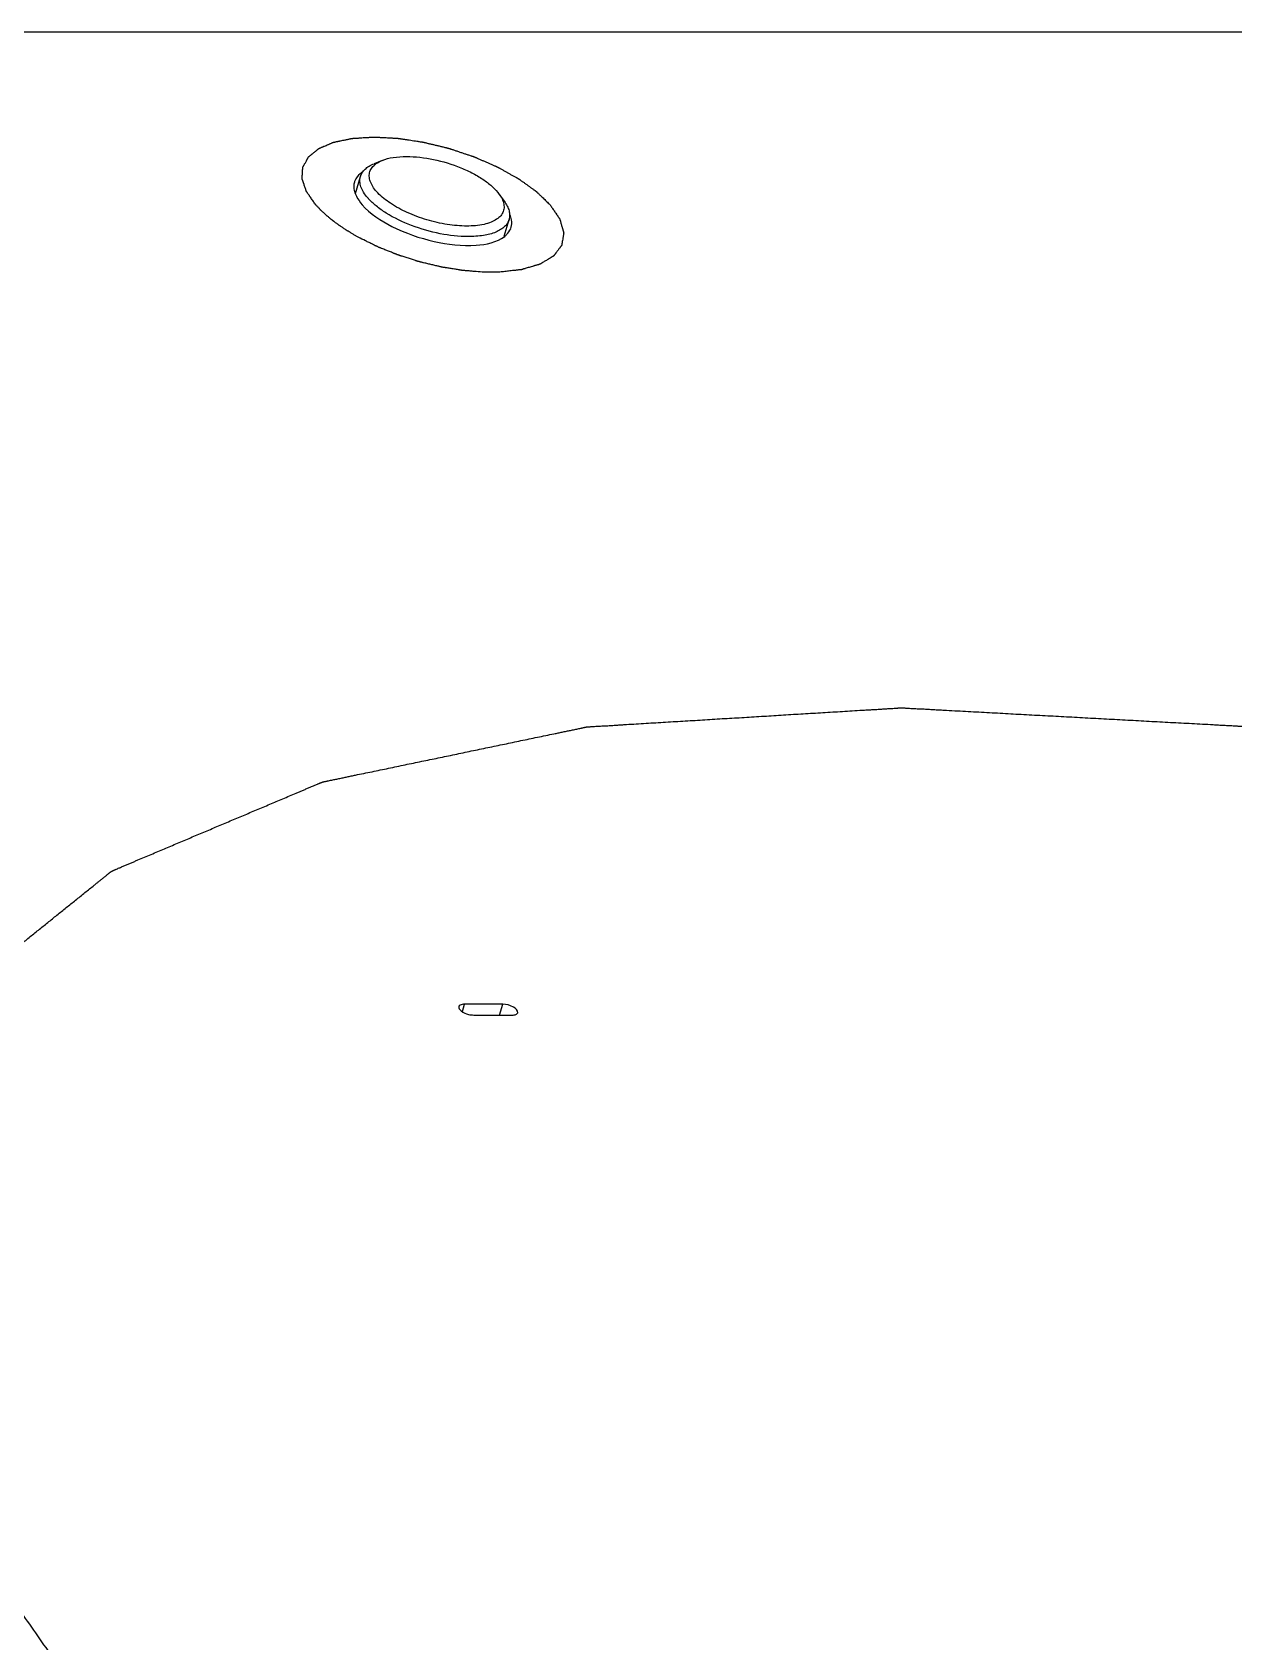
# Model space of a CAD drawing. Header units: millimetres. Extents: x -1 to 407, y -1 to 283.
# Drawn here: x 191.29 to 199.06, y 188.71 to 199.12 of the extents above; entities that cross this region are included whole.
import ezdxf

# ---------------------------------------------------------------- set-up
doc = ezdxf.new("R2010")
doc.units = ezdxf.units.MM
doc.header["$LTSCALE"] = 23.1
doc.layers.add('001-PCB', color=7, linetype='CONTINUOUS')

msp = doc.modelspace()

# ---------------------------------------------------------------- linework, layer by layer
at = {"layer": '001-PCB', "color": 7, "linetype": 'Continuous'}
for p, q in [((211.529, 199.121), (174.723, 199.121)), ((193.552, 198.291), (193.5, 198.27)), ((193.38, 198.078), (193.412, 198.187)), ((194.31, 198.072), (194.343, 198.027)), ((194.342, 197.802), (194.373, 197.91)), ((194.071, 192.786), (194.085, 192.834)), ((194.332, 192.834), (194.085, 192.834)), ((194.311, 192.764), (194.332, 192.834)), ((194.145, 192.764), (194.392, 192.764))]:
    msp.add_line(p, q, dxfattribs=at)
at = {"layer": '001-PCB', "color": 4, "linetype": 'Continuous'}
msp.add_line((193.398, 197.795), (193.37, 197.811), dxfattribs=at)
at = {"layer": '001-PCB', "color": 7, "linetype": 'Continuous'}
for centre, radius, start, end in [((193.468, 198.124), 0.0988, 158.5494, 163.8416), ((193.53, 198.062), 0.188, 122.0675, 123.377), ((193.716, 198.271), 0.339, 220.8953, 221.5974), ((194.292, 197.887), 0.0988, 338.5494, 343.8416)]:
    msp.add_arc(centre, radius, start, end, dxfattribs=at)
at = {"layer": '001-PCB', "color": 4, "linetype": 'Continuous'}
for points, knots in [([(193.122, 198.005), (193.117, 198.013), (193.11, 198.023), (193.1, 198.037), (193.093, 198.048), (193.086, 198.057), (193.082, 198.064), (193.078, 198.069), (193.074, 198.074), (193.071, 198.079), (193.069, 198.082), (193.067, 198.085), (193.066, 198.086), (193.065, 198.088), (193.064, 198.089), (193.064, 198.09), (193.063, 198.09), (193.063, 198.09), (193.063, 198.091), (193.063, 198.091), (193.063, 198.092), (193.062, 198.093), (193.062, 198.094), (193.061, 198.096), (193.06, 198.098), (193.059, 198.101), (193.058, 198.106), (193.056, 198.111), (193.054, 198.116), (193.052, 198.123), (193.049, 198.131), (193.046, 198.14), (193.044, 198.147), (193.042, 198.152), (193.04, 198.157), (193.039, 198.161), (193.038, 198.164), (193.037, 198.167), (193.036, 198.168), (193.036, 198.17), (193.035, 198.171), (193.035, 198.171), (193.035, 198.172), (193.035, 198.172), (193.035, 198.172), (193.035, 198.173), (193.035, 198.174), (193.035, 198.174), (193.035, 198.176), (193.035, 198.177), (193.035, 198.179), (193.036, 198.182), (193.036, 198.186), (193.036, 198.191), (193.036, 198.196), (193.037, 198.202), (193.037, 198.21), (193.037, 198.218), (193.038, 198.224), (193.038, 198.229), (193.038, 198.233), (193.039, 198.237), (193.039, 198.24), (193.039, 198.242), (193.039, 198.244), (193.039, 198.245), (193.039, 198.246), (193.039, 198.247), (193.039, 198.247), (193.039, 198.248), (193.039, 198.248), (193.039, 198.248), (193.04, 198.249), (193.04, 198.25), (193.041, 198.251), (193.042, 198.252), (193.043, 198.254), (193.044, 198.257), (193.046, 198.26), (193.048, 198.264), (193.051, 198.269), (193.054, 198.274), (193.058, 198.281), (193.062, 198.288), (193.065, 198.294), (193.067, 198.298), (193.069, 198.302), (193.071, 198.306), (193.073, 198.308), (193.074, 198.31), (193.074, 198.312), (193.075, 198.313), (193.076, 198.314), (193.076, 198.314), (193.076, 198.315), (193.076, 198.315), (193.076, 198.315), (193.077, 198.315), (193.077, 198.316), (193.078, 198.316), (193.079, 198.317), (193.081, 198.318), (193.083, 198.32), (193.085, 198.322), (193.089, 198.325), (193.093, 198.328), (193.097, 198.332), (193.103, 198.336), (193.11, 198.342), (193.117, 198.348), (193.123, 198.352), (193.127, 198.355), (193.131, 198.359), (193.134, 198.362), (193.137, 198.364), (193.139, 198.365), (193.14, 198.366), (193.141, 198.367), (193.142, 198.368), (193.143, 198.368), (193.143, 198.369), (193.144, 198.369), (193.144, 198.369), (193.144, 198.369), (193.145, 198.37), (193.147, 198.37), (193.148, 198.371), (193.15, 198.372), (193.153, 198.373), (193.156, 198.374), (193.161, 198.377), (193.167, 198.379), (193.173, 198.382), (193.181, 198.385), (193.191, 198.389), (193.201, 198.393), (193.209, 198.397), (193.215, 198.399), (193.221, 198.402), (193.226, 198.404), (193.23, 198.406), (193.232, 198.407), (193.234, 198.407), (193.236, 198.408), (193.237, 198.409), (193.238, 198.409), (193.239, 198.409), (193.239, 198.409), (193.239, 198.409), (193.24, 198.41), (193.241, 198.41), (193.243, 198.41), (193.245, 198.41), (193.247, 198.411), (193.25, 198.412), (193.255, 198.413), (193.261, 198.414), (193.269, 198.416), (193.276, 198.417), (193.286, 198.419), (193.299, 198.422), (193.311, 198.424), (193.321, 198.426), (193.329, 198.428), (193.336, 198.43), (193.343, 198.431), (193.348, 198.432), (193.351, 198.433), (193.353, 198.433), (193.355, 198.434), (193.357, 198.434), (193.358, 198.434), (193.358, 198.434), (193.359, 198.434), (193.359, 198.434), (193.36, 198.434), (193.361, 198.434), (193.363, 198.435), (193.365, 198.435), (193.368, 198.435), (193.372, 198.435), (193.378, 198.435), (193.385, 198.436), (193.394, 198.436), (193.403, 198.437), (193.415, 198.438), (193.43, 198.439), (193.445, 198.44), (193.457, 198.44), (193.465, 198.441), (193.474, 198.441), (193.482, 198.442), (193.488, 198.442), (193.491, 198.442), (193.494, 198.443), (193.497, 198.443), (193.498, 198.443), (193.5, 198.443), (193.501, 198.443), (193.501, 198.443), (193.502, 198.443), (193.502, 198.443), (193.504, 198.443), (193.506, 198.443), (193.508, 198.443), (193.512, 198.442), (193.516, 198.442), (193.522, 198.442), (193.53, 198.441), (193.54, 198.441), (193.549, 198.44), (193.562, 198.44), (193.578, 198.439), (193.594, 198.438), (193.607, 198.437), (193.617, 198.437), (193.627, 198.436), (193.635, 198.436), (193.641, 198.435), (193.646, 198.435), (193.65, 198.435), (193.653, 198.435), (193.654, 198.435), (193.655, 198.435), (193.657, 198.434), (193.658, 198.434), (193.661, 198.434), (193.666, 198.433), (193.671, 198.432), (193.678, 198.431), (193.686, 198.43), (193.696, 198.428), (193.706, 198.427), (193.72, 198.425), (193.737, 198.422), (193.757, 198.419), (193.774, 198.417), (193.788, 198.415), (193.796, 198.413), (193.803, 198.412), (193.808, 198.411), (193.812, 198.411), (193.815, 198.41), (193.817, 198.41), (193.818, 198.41), (193.82, 198.41), (193.821, 198.409), (193.824, 198.408), (193.829, 198.407), (193.834, 198.406), (193.841, 198.404), (193.849, 198.402), (193.863, 198.399), (193.88, 198.395), (193.901, 198.39), (193.922, 198.385), (193.939, 198.381), (193.953, 198.377), (193.961, 198.375), (193.968, 198.374), (193.973, 198.372), (193.978, 198.371), (193.981, 198.371), (193.982, 198.37), (193.984, 198.37), (193.985, 198.369), (193.987, 198.369), (193.99, 198.368), (193.994, 198.366), (193.999, 198.365), (194.006, 198.362), (194.014, 198.36), (194.028, 198.355), (194.045, 198.349), (194.066, 198.342), (194.086, 198.335), (194.103, 198.33), (194.117, 198.325), (194.126, 198.322), (194.132, 198.32), (194.138, 198.318), (194.142, 198.317), (194.145, 198.316), (194.147, 198.315), (194.148, 198.315), (194.149, 198.314), (194.151, 198.314), (194.153, 198.312), (194.157, 198.311), (194.162, 198.309), (194.168, 198.306), (194.176, 198.302), (194.189, 198.297), (194.204, 198.29), (194.223, 198.282), (194.239, 198.275), (194.252, 198.269), (194.261, 198.265), (194.271, 198.261), (194.278, 198.258), (194.285, 198.255), (194.289, 198.253), (194.293, 198.251), (194.296, 198.25), (194.298, 198.249), (194.299, 198.249), (194.3, 198.248), (194.301, 198.247), (194.304, 198.246), (194.307, 198.244), (194.312, 198.242), (194.317, 198.239), (194.324, 198.235), (194.333, 198.23), (194.341, 198.225), (194.352, 198.219), (194.366, 198.211), (194.38, 198.203), (194.392, 198.197), (194.4, 198.192), (194.409, 198.188), (194.416, 198.184), (194.421, 198.181), (194.425, 198.179), (194.428, 198.177), (194.43, 198.176), (194.431, 198.175), (194.433, 198.174), (194.433, 198.174), (194.434, 198.174), (194.434, 198.173), (194.435, 198.173), (194.436, 198.172), (194.437, 198.171), (194.439, 198.17), (194.442, 198.168), (194.445, 198.166), (194.449, 198.162), (194.455, 198.158), (194.462, 198.153), (194.47, 198.148), (194.479, 198.141), (194.491, 198.133), (194.503, 198.124), (194.512, 198.117), (194.519, 198.112), (194.527, 198.107), (194.532, 198.103), (194.537, 198.1), (194.54, 198.097), (194.543, 198.096), (194.544, 198.094), (194.546, 198.093), (194.547, 198.093), (194.547, 198.092), (194.548, 198.092), (194.548, 198.092), (194.549, 198.091), (194.55, 198.09), (194.551, 198.089), (194.552, 198.088), (194.554, 198.086), (194.556, 198.084), (194.56, 198.08), (194.565, 198.076), (194.57, 198.07), (194.576, 198.065), (194.583, 198.058), (194.593, 198.049), (194.604, 198.038), (194.619, 198.023), (194.63, 198.013), (194.638, 198.005)], [0, 0, 0, 0, 0.015625, 0.023438, 0.03125, 0.039062, 0.042969, 0.046875, 0.050781, 0.054688, 0.056641, 0.058594, 0.05957, 0.060547, 0.061523, 0.062012, 0.062256, 0.0625, 0.062744, 0.062988, 0.063477, 0.064453, 0.06543, 0.066406, 0.068359, 0.070312, 0.074219, 0.078125, 0.082031, 0.085938, 0.09375, 0.101562, 0.105469, 0.109375, 0.113281, 0.117188, 0.119141, 0.121094, 0.12207, 0.123047, 0.124023, 0.124512, 0.124756, 0.125, 0.125244, 0.125488, 0.125977, 0.126953, 0.12793, 0.128906, 0.130859, 0.132812, 0.136719, 0.140625, 0.144531, 0.148438, 0.15625, 0.164062, 0.167969, 0.171875, 0.175781, 0.179688, 0.181641, 0.183594, 0.18457, 0.185547, 0.186523, 0.187012, 0.187256, 0.1875, 0.187744, 0.187988, 0.188477, 0.189453, 0.19043, 0.191406, 0.193359, 0.195312, 0.199219, 0.203125, 0.207031, 0.210938, 0.21875, 0.226562, 0.230469, 0.234375, 0.238281, 0.242188, 0.244141, 0.246094, 0.24707, 0.248047, 0.249023, 0.249512, 0.249756, 0.25, 0.250244, 0.250488, 0.250977, 0.251953, 0.25293, 0.253906, 0.255859, 0.257812, 0.261719, 0.265625, 0.269531, 0.273438, 0.28125, 0.289062, 0.292969, 0.296875, 0.300781, 0.304688, 0.306641, 0.308594, 0.30957, 0.310547, 0.311523, 0.312012, 0.312256, 0.3125, 0.312744, 0.312988, 0.313477, 0.314453, 0.31543, 0.316406, 0.318359, 0.320312, 0.324219, 0.328125, 0.332031, 0.335938, 0.34375, 0.351562, 0.355469, 0.359375, 0.363281, 0.367188, 0.369141, 0.371094, 0.37207, 0.373047, 0.374023, 0.374512, 0.374756, 0.375, 0.375244, 0.375488, 0.375977, 0.376953, 0.37793, 0.378906, 0.380859, 0.382812, 0.386719, 0.390625, 0.394531, 0.398438, 0.40625, 0.414062, 0.417969, 0.421875, 0.425781, 0.429688, 0.431641, 0.433594, 0.43457, 0.435547, 0.436523, 0.437012, 0.437256, 0.4375, 0.437744, 0.437988, 0.438477, 0.439453, 0.44043, 0.441406, 0.443359, 0.445312, 0.449219, 0.453125, 0.457031, 0.460938, 0.46875, 0.476562, 0.480469, 0.484375, 0.488281, 0.492188, 0.494141, 0.496094, 0.49707, 0.498047, 0.499023, 0.499512, 0.499756, 0.5, 0.500244, 0.500488, 0.500977, 0.501953, 0.50293, 0.503906, 0.505859, 0.507812, 0.511719, 0.515625, 0.519531, 0.523438, 0.53125, 0.539062, 0.542969, 0.546875, 0.550781, 0.554688, 0.556641, 0.558594, 0.560547, 0.561523, 0.562012, 0.5625, 0.562988, 0.563477, 0.564453, 0.566406, 0.568359, 0.570312, 0.574219, 0.578125, 0.582031, 0.585938, 0.59375, 0.601562, 0.609375, 0.613281, 0.617188, 0.619141, 0.621094, 0.623047, 0.624023, 0.624512, 0.625, 0.625488, 0.625977, 0.626953, 0.628906, 0.630859, 0.632812, 0.636719, 0.640625, 0.648438, 0.65625, 0.664062, 0.671875, 0.675781, 0.679688, 0.681641, 0.683594, 0.685547, 0.686523, 0.687012, 0.6875, 0.687988, 0.688477, 0.689453, 0.691406, 0.693359, 0.695312, 0.699219, 0.703125, 0.710938, 0.71875, 0.726562, 0.734375, 0.738281, 0.742188, 0.744141, 0.746094, 0.748047, 0.749023, 0.749512, 0.75, 0.750488, 0.750977, 0.751953, 0.753906, 0.755859, 0.757812, 0.761719, 0.765625, 0.773438, 0.78125, 0.789062, 0.792969, 0.796875, 0.800781, 0.804688, 0.806641, 0.808594, 0.810547, 0.811523, 0.812012, 0.8125, 0.812988, 0.813477, 0.814453, 0.816406, 0.818359, 0.820312, 0.824219, 0.828125, 0.832031, 0.835938, 0.84375, 0.851562, 0.855469, 0.859375, 0.863281, 0.867188, 0.869141, 0.871094, 0.87207, 0.873047, 0.874023, 0.874512, 0.874756, 0.875, 0.875244, 0.875488, 0.875977, 0.876953, 0.87793, 0.878906, 0.880859, 0.882812, 0.886719, 0.890625, 0.894531, 0.898438, 0.90625, 0.914062, 0.917969, 0.921875, 0.925781, 0.929688, 0.931641, 0.933594, 0.93457, 0.935547, 0.936523, 0.937012, 0.937256, 0.9375, 0.937744, 0.937988, 0.938477, 0.939453, 0.94043, 0.941406, 0.943359, 0.945312, 0.949219, 0.953125, 0.957031, 0.960938, 0.96875, 0.976562, 0.984375, 1, 1, 1, 1]), ([(193.37, 197.811), (193.364, 197.815), (193.355, 197.82), (193.343, 197.827), (193.335, 197.832), (193.329, 197.836), (193.325, 197.838), (193.322, 197.84), (193.319, 197.842), (193.314, 197.845), (193.307, 197.85), (193.298, 197.856), (193.289, 197.862), (193.282, 197.866), (193.278, 197.869), (193.276, 197.87), (193.275, 197.871), (193.273, 197.872), (193.271, 197.874), (193.267, 197.877), (193.262, 197.881), (193.255, 197.886), (193.248, 197.891), (193.243, 197.895), (193.239, 197.898), (193.235, 197.9), (193.233, 197.902), (193.232, 197.903), (193.231, 197.904), (193.23, 197.905), (193.228, 197.906), (193.226, 197.908), (193.223, 197.91), (193.219, 197.913), (193.214, 197.917), (193.208, 197.923), (193.202, 197.928), (193.197, 197.932), (193.194, 197.934), (193.192, 197.936), (193.19, 197.937), (193.189, 197.938), (193.188, 197.94), (193.185, 197.943), (193.18, 197.947), (193.173, 197.954), (193.166, 197.96), (193.161, 197.965), (193.158, 197.968), (193.156, 197.969), (193.155, 197.97), (193.154, 197.971), (193.152, 197.973), (193.15, 197.976), (193.146, 197.98), (193.141, 197.986), (193.132, 197.994), (193.126, 198.001), (193.122, 198.005)], [0, 0, 0, 0, 0.0625, 0.09375, 0.125, 0.140625, 0.15625, 0.164062, 0.171875, 0.1875, 0.21875, 0.25, 0.28125, 0.3125, 0.320312, 0.328125, 0.332031, 0.335938, 0.34375, 0.359375, 0.375, 0.40625, 0.4375, 0.453125, 0.46875, 0.484375, 0.492188, 0.496094, 0.5, 0.503906, 0.507812, 0.515625, 0.53125, 0.546875, 0.5625, 0.59375, 0.625, 0.640625, 0.65625, 0.664062, 0.667969, 0.671875, 0.679688, 0.6875, 0.71875, 0.75, 0.78125, 0.8125, 0.820312, 0.828125, 0.832031, 0.835938, 0.84375, 0.859375, 0.875, 0.90625, 0.9375, 1, 1, 1, 1]), ([(194.638, 198.005), (194.642, 197.999), (194.651, 197.985), (194.663, 197.968), (194.672, 197.955), (194.678, 197.946), (194.682, 197.94), (194.686, 197.935), (194.689, 197.93), (194.692, 197.925), (194.695, 197.922), (194.696, 197.919), (194.698, 197.917), (194.699, 197.916), (194.7, 197.915), (194.7, 197.914), (194.7, 197.913), (194.701, 197.913), (194.701, 197.913), (194.701, 197.913), (194.701, 197.912), (194.701, 197.912), (194.701, 197.911), (194.702, 197.909), (194.702, 197.907), (194.703, 197.904), (194.705, 197.9), (194.706, 197.893), (194.709, 197.885), (194.712, 197.875), (194.714, 197.865), (194.717, 197.857), (194.719, 197.851), (194.72, 197.846), (194.722, 197.841), (194.723, 197.837), (194.724, 197.833), (194.724, 197.831), (194.725, 197.829), (194.726, 197.827), (194.726, 197.826), (194.726, 197.825), (194.726, 197.824), (194.727, 197.824), (194.727, 197.823), (194.727, 197.823), (194.727, 197.822), (194.726, 197.821), (194.726, 197.82), (194.726, 197.819), (194.726, 197.817), (194.725, 197.815), (194.725, 197.812), (194.724, 197.807), (194.723, 197.799), (194.721, 197.787), (194.719, 197.776), (194.717, 197.765), (194.716, 197.759), (194.715, 197.755), (194.715, 197.751), (194.714, 197.748), (194.714, 197.746), (194.714, 197.745), (194.713, 197.744), (194.713, 197.743), (194.713, 197.743), (194.713, 197.742), (194.713, 197.742), (194.713, 197.742), (194.712, 197.741), (194.712, 197.741), (194.711, 197.74), (194.711, 197.739), (194.71, 197.738), (194.709, 197.736), (194.707, 197.734), (194.704, 197.73), (194.702, 197.727), (194.698, 197.722), (194.693, 197.716), (194.688, 197.708), (194.682, 197.701), (194.677, 197.695), (194.674, 197.69), (194.671, 197.686), (194.668, 197.683), (194.667, 197.68), (194.665, 197.679), (194.664, 197.678), (194.664, 197.677), (194.663, 197.676), (194.662, 197.675), (194.662, 197.675), (194.662, 197.674), (194.661, 197.674), (194.661, 197.674), (194.66, 197.673), (194.659, 197.672), (194.657, 197.671), (194.655, 197.67), (194.652, 197.668), (194.648, 197.666), (194.643, 197.663), (194.637, 197.659), (194.626, 197.652), (194.613, 197.644), (194.6, 197.637), (194.592, 197.632), (194.586, 197.628), (194.583, 197.626), (194.581, 197.625), (194.579, 197.624), (194.577, 197.623), (194.576, 197.622), (194.575, 197.621), (194.574, 197.621), (194.574, 197.621), (194.573, 197.62), (194.572, 197.62), (194.571, 197.62), (194.57, 197.619), (194.568, 197.619), (194.566, 197.618), (194.562, 197.617), (194.557, 197.616), (194.55, 197.614), (194.544, 197.612), (194.537, 197.61), (194.528, 197.607), (194.517, 197.604), (194.504, 197.6), (194.491, 197.596), (194.48, 197.593), (194.471, 197.59), (194.465, 197.589), (194.461, 197.587), (194.458, 197.586), (194.456, 197.586), (194.455, 197.585), (194.454, 197.585), (194.453, 197.585), (194.453, 197.585), (194.452, 197.585), (194.452, 197.585), (194.45, 197.585), (194.449, 197.584), (194.446, 197.584), (194.443, 197.584), (194.439, 197.583), (194.433, 197.583), (194.427, 197.582), (194.418, 197.581), (194.41, 197.58), (194.4, 197.579), (194.386, 197.578), (194.365, 197.575), (194.338, 197.572), (194.316, 197.57), (194.306, 197.569)], [0, 0, 0, 0, 0.03125, 0.0625, 0.078125, 0.09375, 0.101562, 0.109375, 0.117188, 0.125, 0.128906, 0.132812, 0.136719, 0.138672, 0.140625, 0.141602, 0.14209, 0.142578, 0.142822, 0.143066, 0.143555, 0.144531, 0.146484, 0.148438, 0.152344, 0.15625, 0.164062, 0.171875, 0.1875, 0.203125, 0.21875, 0.234375, 0.242188, 0.25, 0.257812, 0.265625, 0.269531, 0.273438, 0.277344, 0.279297, 0.28125, 0.283203, 0.28418, 0.285156, 0.285645, 0.286133, 0.287109, 0.289062, 0.291016, 0.292969, 0.296875, 0.300781, 0.304688, 0.3125, 0.328125, 0.34375, 0.375, 0.390625, 0.398438, 0.40625, 0.414062, 0.417969, 0.421875, 0.423828, 0.425781, 0.426758, 0.427734, 0.428711, 0.429199, 0.429688, 0.430664, 0.431641, 0.433594, 0.435547, 0.4375, 0.441406, 0.445312, 0.453125, 0.460938, 0.46875, 0.484375, 0.5, 0.515625, 0.53125, 0.539062, 0.546875, 0.554688, 0.558594, 0.5625, 0.564453, 0.566406, 0.568359, 0.570312, 0.570801, 0.571289, 0.572266, 0.573242, 0.574219, 0.576172, 0.578125, 0.582031, 0.585938, 0.59375, 0.601562, 0.609375, 0.625, 0.65625, 0.671875, 0.6875, 0.695312, 0.699219, 0.703125, 0.707031, 0.708984, 0.710938, 0.712891, 0.713867, 0.714355, 0.714844, 0.71582, 0.716797, 0.71875, 0.720703, 0.722656, 0.726562, 0.734375, 0.742188, 0.75, 0.757812, 0.765625, 0.78125, 0.796875, 0.8125, 0.828125, 0.835938, 0.84375, 0.847656, 0.851562, 0.853516, 0.855469, 0.856445, 0.856934, 0.857178, 0.857422, 0.858398, 0.859375, 0.861328, 0.863281, 0.867188, 0.871094, 0.875, 0.882812, 0.890625, 0.898438, 0.90625, 0.921875, 0.9375, 0.96875, 1, 1, 1, 1]), ([(194.211, 197.569), (194.194, 197.57), (194.168, 197.572), (194.139, 197.574), (194.122, 197.576), (194.109, 197.577), (194.099, 197.578), (194.091, 197.578), (194.085, 197.579), (194.081, 197.579), (194.078, 197.579), (194.077, 197.579), (194.076, 197.58), (194.074, 197.58), (194.073, 197.58), (194.07, 197.58), (194.065, 197.581), (194.058, 197.582), (194.052, 197.583), (194.043, 197.585), (194.028, 197.587), (194.006, 197.591), (193.984, 197.594), (193.968, 197.597), (193.96, 197.598), (193.953, 197.599), (193.947, 197.6), (193.942, 197.601), (193.938, 197.602), (193.937, 197.602), (193.935, 197.602), (193.933, 197.603), (193.93, 197.603), (193.926, 197.604), (193.92, 197.606), (193.911, 197.608), (193.9, 197.611), (193.887, 197.614), (193.874, 197.617), (193.86, 197.62), (193.847, 197.623), (193.834, 197.626), (193.823, 197.629), (193.814, 197.631), (193.807, 197.633), (193.802, 197.634), (193.798, 197.635), (193.795, 197.636), (193.794, 197.636), (193.792, 197.637), (193.79, 197.637), (193.786, 197.638), (193.781, 197.64), (193.774, 197.642), (193.766, 197.645), (193.755, 197.648), (193.742, 197.653), (193.729, 197.657), (193.715, 197.661), (193.702, 197.665), (193.689, 197.669), (193.678, 197.673), (193.67, 197.675), (193.664, 197.677), (193.66, 197.679), (193.657, 197.679), (193.655, 197.68), (193.653, 197.681), (193.652, 197.681), (193.649, 197.683), (193.644, 197.684), (193.638, 197.687), (193.632, 197.689), (193.623, 197.693), (193.609, 197.699), (193.588, 197.707), (193.567, 197.715), (193.553, 197.721), (193.544, 197.724), (193.538, 197.727), (193.532, 197.729), (193.527, 197.731), (193.524, 197.733), (193.523, 197.733), (193.522, 197.734), (193.521, 197.734), (193.519, 197.735), (193.517, 197.736), (193.513, 197.738), (193.508, 197.74), (193.5, 197.744), (193.491, 197.749), (193.479, 197.755), (193.464, 197.762), (193.437, 197.776), (193.414, 197.787), (193.398, 197.795)], [0, 0, 0, 0, 0.0625, 0.09375, 0.109375, 0.125, 0.140625, 0.148438, 0.15625, 0.160156, 0.164062, 0.166016, 0.166992, 0.167969, 0.169922, 0.171875, 0.179688, 0.1875, 0.195312, 0.203125, 0.21875, 0.25, 0.28125, 0.296875, 0.304688, 0.3125, 0.320312, 0.328125, 0.330078, 0.332031, 0.333984, 0.335938, 0.339844, 0.34375, 0.351562, 0.359375, 0.375, 0.390625, 0.40625, 0.421875, 0.4375, 0.453125, 0.46875, 0.476562, 0.484375, 0.492188, 0.496094, 0.498047, 0.5, 0.501953, 0.503906, 0.507812, 0.515625, 0.523438, 0.53125, 0.546875, 0.5625, 0.578125, 0.59375, 0.609375, 0.625, 0.640625, 0.648438, 0.65625, 0.660156, 0.664062, 0.666016, 0.667969, 0.669922, 0.671875, 0.679688, 0.6875, 0.695312, 0.703125, 0.71875, 0.75, 0.78125, 0.796875, 0.804688, 0.8125, 0.820312, 0.828125, 0.830078, 0.832031, 0.833008, 0.833984, 0.835938, 0.839844, 0.84375, 0.851562, 0.859375, 0.875, 0.890625, 0.90625, 0.9375, 1, 1, 1, 1]), ([(194.306, 197.569), (194.302, 197.569), (194.296, 197.568), (194.288, 197.568), (194.282, 197.568), (194.277, 197.568), (194.271, 197.568), (194.265, 197.568), (194.259, 197.568), (194.253, 197.568), (194.247, 197.568), (194.241, 197.568), (194.235, 197.568), (194.229, 197.568), (194.221, 197.568), (194.215, 197.569), (194.211, 197.569)], [0, 0, 0, 0, 0.125, 0.1875, 0.25, 0.3125, 0.375, 0.4375, 0.5, 0.5625, 0.625, 0.6875, 0.75, 0.8125, 0.875, 1, 1, 1, 1]), ([(191.498, 188.501), (191.462, 188.552), (191.392, 188.653), (191.286, 188.805), (191.198, 188.931), (191.128, 189.032), (191.075, 189.108), (191.022, 189.184), (190.969, 189.26), (190.917, 189.336), (190.873, 189.399), (190.837, 189.449), (190.811, 189.487), (190.785, 189.525), (190.763, 189.557), (190.745, 189.582), (190.732, 189.601), (190.718, 189.62), (190.705, 189.639), (190.694, 189.655), (190.685, 189.668), (190.679, 189.677), (190.673, 189.685), (190.669, 189.691), (190.666, 189.696), (190.662, 189.701), (190.66, 189.705), (190.657, 189.708), (190.656, 189.71), (190.655, 189.711), (190.654, 189.713), (190.653, 189.714), (190.653, 189.714), (190.653, 189.715), (190.652, 189.715), (190.652, 189.715), (190.652, 189.716), (190.652, 189.716), (190.652, 189.717), (190.651, 189.718), (190.651, 189.72), (190.65, 189.722), (190.649, 189.725), (190.648, 189.729), (190.646, 189.733), (190.645, 189.738), (190.643, 189.744), (190.64, 189.752), (190.637, 189.761), (190.633, 189.773), (190.627, 189.788), (190.621, 189.806), (190.615, 189.824), (190.609, 189.843), (190.6, 189.867), (190.59, 189.897), (190.577, 189.934), (190.565, 189.97), (190.548, 190.019), (190.527, 190.08), (190.502, 190.153), (190.477, 190.226), (190.452, 190.299), (190.427, 190.372), (190.402, 190.445), (190.377, 190.518), (190.356, 190.579), (190.339, 190.627), (190.327, 190.664), (190.314, 190.7), (190.304, 190.731), (190.296, 190.755), (190.289, 190.773), (190.283, 190.792), (190.277, 190.81), (190.272, 190.825), (190.267, 190.837), (190.264, 190.846), (190.262, 190.854), (190.26, 190.86), (190.258, 190.864), (190.257, 190.869), (190.255, 190.873), (190.254, 190.876), (190.254, 190.878), (190.253, 190.879), (190.253, 190.88), (190.252, 190.881), (190.252, 190.882), (190.252, 190.882), (190.252, 190.883), (190.252, 190.883), (190.252, 190.883), (190.252, 190.884), (190.252, 190.885), (190.252, 190.886), (190.252, 190.887), (190.252, 190.889), (190.252, 190.892), (190.253, 190.895), (190.253, 190.9), (190.253, 190.904), (190.253, 190.909), (190.254, 190.916), (190.254, 190.925), (190.255, 190.936), (190.256, 190.95), (190.256, 190.967), (190.257, 190.984), (190.258, 191.001), (190.26, 191.023), (190.261, 191.051), (190.263, 191.085), (190.265, 191.118), (190.267, 191.163), (190.27, 191.219), (190.274, 191.287), (190.278, 191.354), (190.281, 191.421), (190.285, 191.489), (190.289, 191.556), (190.293, 191.623), (190.296, 191.679), (190.298, 191.724), (190.3, 191.758), (190.302, 191.791), (190.303, 191.82), (190.305, 191.842), (190.305, 191.859), (190.306, 191.876), (190.307, 191.892), (190.308, 191.906), (190.309, 191.918), (190.309, 191.926), (190.31, 191.933), (190.31, 191.939), (190.31, 191.943), (190.31, 191.947), (190.31, 191.951), (190.311, 191.953), (190.311, 191.955), (190.311, 191.957), (190.311, 191.958), (190.311, 191.959), (190.311, 191.959), (190.311, 191.959), (190.311, 191.96), (190.311, 191.96), (190.311, 191.96), (190.312, 191.961), (190.312, 191.962), (190.313, 191.963), (190.313, 191.964), (190.314, 191.965), (190.315, 191.968), (190.317, 191.971), (190.319, 191.975), (190.321, 191.979), (190.324, 191.984), (190.328, 191.99), (190.332, 191.997), (190.337, 192.007), (190.344, 192.02), (190.352, 192.035), (190.361, 192.05), (190.369, 192.065), (190.38, 192.085), (190.394, 192.11), (190.41, 192.14), (190.427, 192.17), (190.449, 192.21), (190.477, 192.26), (190.51, 192.32), (190.543, 192.38), (190.576, 192.44), (190.609, 192.5), (190.642, 192.56), (190.675, 192.62), (190.703, 192.67), (190.725, 192.71), (190.742, 192.74), (190.758, 192.77), (190.772, 192.795), (190.783, 192.815), (190.791, 192.83), (190.8, 192.845), (190.808, 192.86), (190.815, 192.873), (190.82, 192.883), (190.824, 192.89), (190.828, 192.897), (190.831, 192.902), (190.833, 192.905), (190.835, 192.909), (190.836, 192.912), (190.838, 192.915), (190.839, 192.916), (190.839, 192.918), (190.84, 192.919), (190.84, 192.919), (190.841, 192.92), (190.841, 192.92), (190.841, 192.92), (190.841, 192.921), (190.842, 192.921), (190.842, 192.921), (190.843, 192.922), (190.844, 192.923), (190.845, 192.924), (190.847, 192.925), (190.849, 192.927), (190.852, 192.93), (190.856, 192.933), (190.86, 192.936), (190.865, 192.94), (190.871, 192.945), (190.879, 192.951), (190.889, 192.959), (190.901, 192.969), (190.916, 192.981), (190.931, 192.993), (190.946, 193.005), (190.966, 193.021), (190.991, 193.041), (191.021, 193.066), (191.051, 193.09), (191.092, 193.122), (191.142, 193.162), (191.202, 193.211), (191.262, 193.259), (191.322, 193.308), (191.382, 193.356), (191.442, 193.404), (191.502, 193.453), (191.552, 193.493), (191.593, 193.525), (191.623, 193.55), (191.653, 193.574), (191.678, 193.594), (191.698, 193.61), (191.713, 193.622), (191.728, 193.634), (191.743, 193.646), (191.755, 193.656), (191.765, 193.664), (191.773, 193.671), (191.779, 193.676), (191.784, 193.68), (191.788, 193.683), (191.792, 193.686), (191.795, 193.688), (191.797, 193.69), (191.799, 193.691), (191.8, 193.692), (191.801, 193.693), (191.802, 193.694), (191.802, 193.694), (191.803, 193.695), (191.803, 193.695), (191.803, 193.695), (191.804, 193.695), (191.805, 193.695), (191.806, 193.696), (191.807, 193.696), (191.809, 193.697), (191.811, 193.698), (191.815, 193.7), (191.819, 193.701), (191.824, 193.704), (191.83, 193.706), (191.837, 193.709), (191.846, 193.713), (191.856, 193.717), (191.87, 193.723), (191.888, 193.731), (191.909, 193.74), (191.931, 193.749), (191.952, 193.758), (191.98, 193.77), (192.016, 193.785), (192.059, 193.803), (192.101, 193.821), (192.158, 193.845), (192.229, 193.875), (192.314, 193.911), (192.399, 193.947), (192.484, 193.983), (192.57, 194.019), (192.655, 194.055), (192.74, 194.091), (192.811, 194.121), (192.868, 194.145), (192.91, 194.163), (192.953, 194.181), (192.988, 194.196), (193.017, 194.208), (193.038, 194.217), (193.059, 194.226), (193.081, 194.235), (193.098, 194.243), (193.113, 194.249), (193.123, 194.253), (193.132, 194.257), (193.139, 194.26), (193.145, 194.262), (193.15, 194.264), (193.154, 194.266), (193.158, 194.268), (193.16, 194.269), (193.162, 194.269), (193.163, 194.27), (193.164, 194.27), (193.165, 194.271), (193.165, 194.271), (193.166, 194.271), (193.166, 194.271), (193.167, 194.271), (193.168, 194.272), (193.169, 194.272), (193.171, 194.272), (193.173, 194.273), (193.176, 194.273), (193.18, 194.274), (193.186, 194.275), (193.193, 194.277), (193.199, 194.278), (193.208, 194.28), (193.219, 194.282), (193.233, 194.285), (193.25, 194.289), (193.273, 194.293), (193.3, 194.299), (193.326, 194.305), (193.353, 194.31), (193.389, 194.318), (193.433, 194.327), (193.487, 194.338), (193.54, 194.349), (193.612, 194.364), (193.701, 194.383), (193.808, 194.405), (193.915, 194.427), (194.022, 194.449), (194.129, 194.472), (194.236, 194.494), (194.343, 194.516), (194.432, 194.535), (194.503, 194.55), (194.556, 194.561), (194.61, 194.572), (194.655, 194.581), (194.69, 194.589), (194.717, 194.594), (194.744, 194.6), (194.77, 194.605), (194.793, 194.61), (194.811, 194.614), (194.824, 194.617), (194.835, 194.619), (194.844, 194.621), (194.851, 194.622), (194.857, 194.624), (194.863, 194.625), (194.867, 194.626), (194.87, 194.626), (194.872, 194.627), (194.874, 194.627), (194.875, 194.627), (194.876, 194.628), (194.877, 194.628), (194.877, 194.628), (194.878, 194.628), (194.879, 194.628), (194.88, 194.628), (194.881, 194.628), (194.883, 194.628), (194.886, 194.628), (194.889, 194.628), (194.895, 194.629), (194.901, 194.629), (194.909, 194.63), (194.917, 194.63), (194.928, 194.631), (194.941, 194.632), (194.957, 194.633), (194.978, 194.634), (195.004, 194.635), (195.036, 194.637), (195.068, 194.639), (195.1, 194.641), (195.142, 194.644), (195.195, 194.647), (195.259, 194.651), (195.322, 194.655), (195.407, 194.66), (195.513, 194.666), (195.64, 194.674), (195.767, 194.682), (195.894, 194.689), (196.021, 194.697), (196.148, 194.705), (196.275, 194.713), (196.381, 194.719), (196.466, 194.724), (196.529, 194.728), (196.593, 194.732), (196.646, 194.735), (196.688, 194.738), (196.72, 194.739), (196.751, 194.741), (196.783, 194.743), (196.81, 194.745), (196.831, 194.746), (196.847, 194.747), (196.86, 194.748), (196.871, 194.749), (196.879, 194.749), (196.886, 194.75), (196.893, 194.75), (196.898, 194.75), (196.902, 194.751), (196.906, 194.751), (196.908, 194.751), (196.909, 194.751), (196.91, 194.751), (196.911, 194.751), (196.913, 194.751), (196.915, 194.751), (196.919, 194.751), (196.923, 194.75), (196.929, 194.75), (196.936, 194.75), (196.945, 194.749), (196.953, 194.749), (196.965, 194.748), (196.979, 194.747), (196.996, 194.746), (197.019, 194.745), (197.048, 194.744), (197.083, 194.742), (197.117, 194.74), (197.152, 194.738), (197.197, 194.736), (197.255, 194.732), (197.324, 194.729), (197.393, 194.725), (197.485, 194.72), (197.6, 194.714), (197.737, 194.706), (197.875, 194.699), (198.013, 194.692), (198.151, 194.684), (198.289, 194.677), (198.427, 194.669), (198.542, 194.663), (198.634, 194.658), (198.702, 194.654), (198.771, 194.651), (198.84, 194.647), (198.898, 194.644), (198.944, 194.641), (198.978, 194.639), (199.007, 194.638), (199.03, 194.637), (199.047, 194.636), (199.064, 194.635), (199.079, 194.634), (199.09, 194.633), (199.097, 194.633), (199.103, 194.633), (199.107, 194.632), (199.111, 194.632), (199.114, 194.632), (199.115, 194.632), (199.116, 194.632), (199.117, 194.632), (199.119, 194.632), (199.121, 194.631), (199.125, 194.631), (199.13, 194.63), (199.136, 194.629), (199.143, 194.628), (199.155, 194.626), (199.171, 194.624), (199.189, 194.621), (199.207, 194.618), (199.231, 194.615), (199.262, 194.61), (199.298, 194.604), (199.346, 194.597), (199.407, 194.588), (199.48, 194.577), (199.552, 194.566), (199.625, 194.555), (199.722, 194.54), (199.843, 194.522), (199.989, 194.5), (200.134, 194.478), (200.28, 194.456), (200.425, 194.434), (200.571, 194.412), (200.716, 194.39), (200.838, 194.371), (200.935, 194.357), (201.007, 194.346), (201.08, 194.335), (201.153, 194.324), (201.214, 194.314), (201.262, 194.307), (201.298, 194.301), (201.329, 194.297), (201.353, 194.293), (201.371, 194.29), (201.389, 194.288), (201.404, 194.285), (201.417, 194.284), (201.424, 194.282), (201.43, 194.282), (201.435, 194.281), (201.439, 194.28), (201.441, 194.28), (201.443, 194.28), (201.444, 194.279), (201.445, 194.279), (201.447, 194.279), (201.449, 194.278), (201.453, 194.277), (201.458, 194.276), (201.464, 194.275), (201.472, 194.273), (201.484, 194.27), (201.499, 194.266), (201.518, 194.262), (201.536, 194.257), (201.561, 194.251), (201.591, 194.244), (201.628, 194.235), (201.678, 194.223), (201.739, 194.208), (201.813, 194.19), (201.887, 194.172), (201.96, 194.154), (202.059, 194.13), (202.182, 194.101), (202.329, 194.065), (202.477, 194.029), (202.625, 193.993), (202.772, 193.957), (202.92, 193.922), (203.067, 193.886), (203.19, 193.856), (203.289, 193.832), (203.363, 193.814), (203.436, 193.796), (203.51, 193.778), (203.572, 193.763), (203.621, 193.752), (203.658, 193.743), (203.688, 193.735), (203.713, 193.729), (203.731, 193.725), (203.75, 193.72), (203.765, 193.716), (203.778, 193.714), (203.785, 193.712), (203.791, 193.71), (203.796, 193.709), (203.8, 193.708), (203.803, 193.707), (203.804, 193.707), (203.805, 193.707), (203.806, 193.706), (203.808, 193.706), (203.811, 193.705), (203.814, 193.704), (203.819, 193.702), (203.825, 193.7), (203.833, 193.698), (203.845, 193.693), (203.86, 193.688), (203.879, 193.682), (203.897, 193.676), (203.921, 193.668), (203.952, 193.658), (203.988, 193.645), (204.037, 193.629), (204.098, 193.609), (204.172, 193.584), (204.245, 193.559), (204.318, 193.535), (204.416, 193.502), (204.538, 193.461), (204.685, 193.412), (204.831, 193.363), (204.978, 193.314), (205.124, 193.264), (205.271, 193.215), (205.417, 193.166), (205.54, 193.125), (205.637, 193.092), (205.711, 193.068), (205.784, 193.043), (205.857, 193.019), (205.918, 192.998), (205.967, 192.982), (206.004, 192.97), (206.034, 192.959), (206.059, 192.951), (206.077, 192.945), (206.095, 192.939), (206.111, 192.934), (206.123, 192.93), (206.13, 192.927), (206.137, 192.925), (206.141, 192.924), (206.145, 192.922), (206.148, 192.921), (206.149, 192.921), (206.15, 192.92), (206.151, 192.92), (206.153, 192.919), (206.155, 192.918), (206.159, 192.917), (206.163, 192.915), (206.169, 192.912), (206.176, 192.909), (206.187, 192.905), (206.201, 192.898), (206.218, 192.891), (206.235, 192.884), (206.257, 192.874), (206.285, 192.862), (206.319, 192.847), (206.364, 192.827), (206.42, 192.803), (206.487, 192.773), (206.555, 192.744), (206.622, 192.714), (206.712, 192.675), (206.824, 192.626), (206.959, 192.567), (207.094, 192.508), (207.229, 192.449), (207.364, 192.39), (207.499, 192.331), (207.633, 192.272), (207.746, 192.223), (207.836, 192.184), (207.903, 192.155), (207.97, 192.125), (208.038, 192.096), (208.094, 192.071), (208.139, 192.052), (208.173, 192.037), (208.201, 192.025), (208.223, 192.015), (208.24, 192.007), (208.257, 192), (208.271, 191.994), (208.282, 191.989), (208.289, 191.986), (208.295, 191.983), (208.299, 191.982), (208.303, 191.98), (208.305, 191.979), (208.307, 191.978), (208.308, 191.978), (208.309, 191.977), (208.31, 191.977), (208.312, 191.975), (208.315, 191.974), (208.319, 191.972), (208.324, 191.969), (208.33, 191.965), (208.34, 191.96), (208.353, 191.953), (208.368, 191.944), (208.383, 191.936), (208.403, 191.925), (208.428, 191.911), (208.458, 191.894), (208.499, 191.872), (208.549, 191.844), (208.609, 191.81), (208.669, 191.776), (208.73, 191.743), (208.81, 191.698), (208.91, 191.642), (209.031, 191.575), (209.152, 191.508), (209.272, 191.44), (209.393, 191.373), (209.513, 191.306), (209.634, 191.239), (209.734, 191.183), (209.815, 191.138), (209.875, 191.104), (209.935, 191.071), (209.986, 191.043), (210.026, 191.02), (210.056, 191.004), (210.086, 190.987), (210.116, 190.97), (210.141, 190.956), (210.162, 190.945), (210.177, 190.936), (210.189, 190.929), (210.199, 190.924), (210.207, 190.92), (210.214, 190.915), (210.221, 190.912), (210.226, 190.909), (210.229, 190.907), (210.231, 190.906), (210.233, 190.905), (210.235, 190.904), (210.236, 190.903), (210.237, 190.903), (210.238, 190.902), (210.239, 190.902), (210.24, 190.901), (210.242, 190.899), (210.244, 190.898), (210.246, 190.896), (210.251, 190.893), (210.256, 190.889), (210.262, 190.885), (210.269, 190.88), (210.277, 190.874), (210.288, 190.866), (210.301, 190.857), (210.317, 190.845), (210.339, 190.83), (210.364, 190.812), (210.39, 190.794), (210.415, 190.775), (210.449, 190.751), (210.491, 190.721), (210.542, 190.684), (210.593, 190.648), (210.661, 190.599), (210.746, 190.538), (210.847, 190.465), (210.949, 190.393), (211.051, 190.32), (211.153, 190.247), (211.254, 190.174), (211.356, 190.101), (211.441, 190.04), (211.509, 189.992), (211.56, 189.955), (211.61, 189.919), (211.653, 189.888), (211.687, 189.864), (211.712, 189.846), (211.738, 189.828), (211.763, 189.809), (211.784, 189.794), (211.801, 189.782), (211.814, 189.773), (211.825, 189.765), (211.833, 189.759), (211.839, 189.755), (211.846, 189.75), (211.851, 189.746), (211.855, 189.743), (211.858, 189.741), (211.86, 189.74), (211.862, 189.739), (211.863, 189.738), (211.864, 189.737), (211.864, 189.737), (211.865, 189.736), (211.865, 189.736), (211.866, 189.736), (211.866, 189.735), (211.867, 189.734), (211.869, 189.733), (211.87, 189.731), (211.872, 189.729), (211.876, 189.726), (211.88, 189.722), (211.885, 189.717), (211.89, 189.712), (211.897, 189.706), (211.905, 189.698), (211.915, 189.688), (211.928, 189.675), (211.945, 189.659), (211.965, 189.64), (211.985, 189.621), (212.005, 189.601), (212.032, 189.576), (212.065, 189.543), (212.105, 189.505), (212.146, 189.466), (212.199, 189.415), (212.266, 189.35), (212.346, 189.273), (212.426, 189.196), (212.507, 189.119), (212.587, 189.042), (212.694, 188.939), (212.827, 188.81), (212.988, 188.655), (213.095, 188.553), (213.148, 188.501)], [0, 0, 0, 0, 0.007812, 0.015625, 0.023438, 0.027344, 0.03125, 0.035156, 0.039062, 0.042969, 0.046875, 0.048828, 0.050781, 0.052734, 0.054688, 0.055664, 0.056641, 0.057617, 0.058594, 0.05957, 0.060059, 0.060547, 0.061035, 0.061279, 0.061523, 0.061768, 0.062012, 0.062134, 0.062256, 0.062317, 0.062378, 0.062439, 0.062469, 0.062485, 0.0625, 0.062515, 0.062531, 0.062561, 0.062622, 0.062683, 0.062744, 0.062866, 0.062988, 0.063232, 0.063477, 0.063721, 0.063965, 0.064453, 0.064941, 0.06543, 0.066406, 0.067383, 0.068359, 0.069336, 0.070312, 0.072266, 0.074219, 0.076172, 0.078125, 0.082031, 0.085938, 0.089844, 0.09375, 0.097656, 0.101562, 0.105469, 0.109375, 0.111328, 0.113281, 0.115234, 0.117188, 0.118164, 0.119141, 0.120117, 0.121094, 0.12207, 0.122559, 0.123047, 0.123535, 0.123779, 0.124023, 0.124268, 0.124512, 0.124634, 0.124756, 0.124817, 0.124878, 0.124939, 0.124969, 0.124985, 0.125, 0.125015, 0.125031, 0.125061, 0.125122, 0.125183, 0.125244, 0.125366, 0.125488, 0.125732, 0.125977, 0.126221, 0.126465, 0.126953, 0.127441, 0.12793, 0.128906, 0.129883, 0.130859, 0.131836, 0.132812, 0.134766, 0.136719, 0.138672, 0.140625, 0.144531, 0.148438, 0.152344, 0.15625, 0.160156, 0.164062, 0.167969, 0.171875, 0.173828, 0.175781, 0.177734, 0.179688, 0.180664, 0.181641, 0.182617, 0.183594, 0.18457, 0.185059, 0.185547, 0.186035, 0.186279, 0.186523, 0.186768, 0.187012, 0.187134, 0.187256, 0.187317, 0.187378, 0.187439, 0.187469, 0.187485, 0.1875, 0.187515, 0.187531, 0.187561, 0.187622, 0.187683, 0.187744, 0.187866, 0.187988, 0.188232, 0.188477, 0.188721, 0.188965, 0.189453, 0.189941, 0.19043, 0.191406, 0.192383, 0.193359, 0.194336, 0.195312, 0.197266, 0.199219, 0.201172, 0.203125, 0.207031, 0.210938, 0.214844, 0.21875, 0.222656, 0.226562, 0.230469, 0.234375, 0.236328, 0.238281, 0.240234, 0.242188, 0.243164, 0.244141, 0.245117, 0.246094, 0.24707, 0.247559, 0.248047, 0.248535, 0.248779, 0.249023, 0.249268, 0.249512, 0.249634, 0.249756, 0.249817, 0.249878, 0.249939, 0.249969, 0.249985, 0.25, 0.250015, 0.250031, 0.250061, 0.250122, 0.250183, 0.250244, 0.250366, 0.250488, 0.250732, 0.250977, 0.251221, 0.251465, 0.251953, 0.252441, 0.25293, 0.253906, 0.254883, 0.255859, 0.256836, 0.257812, 0.259766, 0.261719, 0.263672, 0.265625, 0.269531, 0.273438, 0.277344, 0.28125, 0.285156, 0.289062, 0.292969, 0.296875, 0.298828, 0.300781, 0.302734, 0.304688, 0.305664, 0.306641, 0.307617, 0.308594, 0.30957, 0.310059, 0.310547, 0.311035, 0.311279, 0.311523, 0.311768, 0.312012, 0.312134, 0.312256, 0.312317, 0.312378, 0.312439, 0.312469, 0.312485, 0.3125, 0.312515, 0.312531, 0.312561, 0.312622, 0.312683, 0.312744, 0.312866, 0.312988, 0.313232, 0.313477, 0.313721, 0.313965, 0.314453, 0.314941, 0.31543, 0.316406, 0.317383, 0.318359, 0.319336, 0.320312, 0.322266, 0.324219, 0.326172, 0.328125, 0.332031, 0.335938, 0.339844, 0.34375, 0.347656, 0.351562, 0.355469, 0.359375, 0.361328, 0.363281, 0.365234, 0.367188, 0.368164, 0.369141, 0.370117, 0.371094, 0.37207, 0.372559, 0.373047, 0.373535, 0.373779, 0.374023, 0.374268, 0.374512, 0.374634, 0.374756, 0.374817, 0.374878, 0.374939, 0.374969, 0.374985, 0.375, 0.375015, 0.375031, 0.375061, 0.375122, 0.375183, 0.375244, 0.375366, 0.375488, 0.375732, 0.375977, 0.376221, 0.376465, 0.376953, 0.377441, 0.37793, 0.378906, 0.379883, 0.380859, 0.381836, 0.382812, 0.384766, 0.386719, 0.388672, 0.390625, 0.394531, 0.398438, 0.402344, 0.40625, 0.410156, 0.414062, 0.417969, 0.421875, 0.423828, 0.425781, 0.427734, 0.429688, 0.430664, 0.431641, 0.432617, 0.433594, 0.43457, 0.435059, 0.435547, 0.436035, 0.436279, 0.436523, 0.436768, 0.437012, 0.437134, 0.437256, 0.437317, 0.437378, 0.437439, 0.437469, 0.437485, 0.4375, 0.437515, 0.437531, 0.437561, 0.437622, 0.437683, 0.437744, 0.437866, 0.437988, 0.438232, 0.438477, 0.438721, 0.438965, 0.439453, 0.439941, 0.44043, 0.441406, 0.442383, 0.443359, 0.444336, 0.445312, 0.447266, 0.449219, 0.451172, 0.453125, 0.457031, 0.460938, 0.464844, 0.46875, 0.472656, 0.476562, 0.480469, 0.484375, 0.486328, 0.488281, 0.490234, 0.492188, 0.493164, 0.494141, 0.495117, 0.496094, 0.49707, 0.497559, 0.498047, 0.498535, 0.498779, 0.499023, 0.499268, 0.499512, 0.499634, 0.499756, 0.499878, 0.499939, 0.499969, 0.5, 0.500031, 0.500061, 0.500122, 0.500244, 0.500366, 0.500488, 0.500732, 0.500977, 0.501221, 0.501465, 0.501953, 0.502441, 0.50293, 0.503906, 0.504883, 0.505859, 0.506836, 0.507812, 0.509766, 0.511719, 0.513672, 0.515625, 0.519531, 0.523438, 0.527344, 0.53125, 0.535156, 0.539062, 0.542969, 0.546875, 0.548828, 0.550781, 0.552734, 0.554688, 0.556641, 0.557617, 0.558594, 0.55957, 0.560059, 0.560547, 0.561035, 0.561523, 0.561768, 0.562012, 0.562134, 0.562256, 0.562378, 0.562439, 0.562469, 0.5625, 0.562531, 0.562561, 0.562622, 0.562744, 0.562866, 0.562988, 0.563232, 0.563477, 0.563965, 0.564453, 0.564941, 0.56543, 0.566406, 0.567383, 0.568359, 0.570312, 0.572266, 0.574219, 0.576172, 0.578125, 0.582031, 0.585938, 0.589844, 0.59375, 0.597656, 0.601562, 0.605469, 0.609375, 0.611328, 0.613281, 0.615234, 0.617188, 0.619141, 0.620117, 0.621094, 0.62207, 0.622559, 0.623047, 0.623535, 0.624023, 0.624268, 0.624512, 0.624634, 0.624756, 0.624878, 0.624939, 0.624969, 0.625, 0.625031, 0.625061, 0.625122, 0.625244, 0.625366, 0.625488, 0.625732, 0.625977, 0.626465, 0.626953, 0.627441, 0.62793, 0.628906, 0.629883, 0.630859, 0.632812, 0.634766, 0.636719, 0.638672, 0.640625, 0.644531, 0.648438, 0.652344, 0.65625, 0.660156, 0.664062, 0.667969, 0.671875, 0.673828, 0.675781, 0.677734, 0.679688, 0.681641, 0.682617, 0.683594, 0.68457, 0.685059, 0.685547, 0.686035, 0.686523, 0.686768, 0.687012, 0.687134, 0.687256, 0.687378, 0.687439, 0.687469, 0.6875, 0.687531, 0.687561, 0.687622, 0.687744, 0.687866, 0.687988, 0.688232, 0.688477, 0.688965, 0.689453, 0.689941, 0.69043, 0.691406, 0.692383, 0.693359, 0.695312, 0.697266, 0.699219, 0.701172, 0.703125, 0.707031, 0.710938, 0.714844, 0.71875, 0.722656, 0.726562, 0.730469, 0.734375, 0.736328, 0.738281, 0.740234, 0.742188, 0.744141, 0.745117, 0.746094, 0.74707, 0.747559, 0.748047, 0.748535, 0.749023, 0.749268, 0.749512, 0.749634, 0.749756, 0.749878, 0.749939, 0.749969, 0.75, 0.750031, 0.750061, 0.750122, 0.750244, 0.750366, 0.750488, 0.750732, 0.750977, 0.751465, 0.751953, 0.752441, 0.75293, 0.753906, 0.754883, 0.755859, 0.757812, 0.759766, 0.761719, 0.763672, 0.765625, 0.769531, 0.773438, 0.777344, 0.78125, 0.785156, 0.789062, 0.792969, 0.796875, 0.798828, 0.800781, 0.802734, 0.804688, 0.806641, 0.807617, 0.808594, 0.80957, 0.810059, 0.810547, 0.811035, 0.811523, 0.811768, 0.812012, 0.812134, 0.812256, 0.812378, 0.812439, 0.812469, 0.8125, 0.812531, 0.812561, 0.812622, 0.812744, 0.812866, 0.812988, 0.813232, 0.813477, 0.813965, 0.814453, 0.814941, 0.81543, 0.816406, 0.817383, 0.818359, 0.820312, 0.822266, 0.824219, 0.826172, 0.828125, 0.832031, 0.835938, 0.839844, 0.84375, 0.847656, 0.851562, 0.855469, 0.859375, 0.861328, 0.863281, 0.865234, 0.867188, 0.868164, 0.869141, 0.870117, 0.871094, 0.87207, 0.872559, 0.873047, 0.873535, 0.873779, 0.874023, 0.874268, 0.874512, 0.874634, 0.874756, 0.874817, 0.874878, 0.874939, 0.874969, 0.875, 0.875031, 0.875061, 0.875122, 0.875183, 0.875244, 0.875366, 0.875488, 0.875732, 0.875977, 0.876221, 0.876465, 0.876953, 0.877441, 0.87793, 0.878906, 0.879883, 0.880859, 0.881836, 0.882812, 0.884766, 0.886719, 0.888672, 0.890625, 0.894531, 0.898438, 0.902344, 0.90625, 0.910156, 0.914062, 0.917969, 0.921875, 0.923828, 0.925781, 0.927734, 0.929688, 0.930664, 0.931641, 0.932617, 0.933594, 0.93457, 0.935059, 0.935547, 0.936035, 0.936279, 0.936523, 0.936768, 0.937012, 0.937134, 0.937256, 0.937317, 0.937378, 0.937439, 0.937469, 0.937485, 0.9375, 0.937515, 0.937531, 0.937561, 0.937622, 0.937683, 0.937744, 0.937866, 0.937988, 0.938232, 0.938477, 0.938721, 0.938965, 0.939453, 0.939941, 0.94043, 0.941406, 0.942383, 0.943359, 0.944336, 0.945312, 0.947266, 0.949219, 0.951172, 0.953125, 0.957031, 0.960938, 0.964844, 0.96875, 0.972656, 0.976562, 0.984375, 0.992188, 1, 1, 1, 1])]:
    msp.add_open_spline(points, degree=3, knots=knots, dxfattribs=at)
at = {"layer": '001-PCB', "color": 7, "linetype": 'Continuous'}
for points, knots in [([(193.412, 198.187), (193.415, 198.196), (193.423, 198.214), (193.442, 198.236), (193.468, 198.256), (193.489, 198.266), (193.5, 198.27)], [0, 0, 0, 0, 0.21904, 0.452091, 0.710127, 1, 1, 1, 1]), ([(194.1, 197.867), (194.058, 197.867), (193.97, 197.875), (193.841, 197.905), (193.717, 197.95), (193.61, 198.008), (193.537, 198.065), (193.497, 198.113), (193.478, 198.147), (193.468, 198.18), (193.469, 198.212), (193.482, 198.241), (193.496, 198.256), (193.504, 198.263)], [0, 0, 0, 0, 0.15128, 0.313711, 0.475292, 0.624135, 0.750405, 0.803338, 0.849373, 0.889488, 0.925804, 0.961511, 1, 1, 1, 1]), ([(193.504, 198.263), (193.507, 198.266), (193.522, 198.277), (193.539, 198.286), (193.552, 198.291)], [0, 0, 0, 0, 0.231361, 1, 1, 1, 1]), ([(193.552, 198.291), (193.574, 198.301), (193.627, 198.314), (193.681, 198.317), (193.71, 198.317)], [0, 0, 0, 0, 0.456487, 1, 1, 1, 1]), ([(193.71, 198.317), (193.768, 198.317), (193.888, 198.302), (194.032, 198.259), (194.14, 198.209), (194.21, 198.167), (194.267, 198.123), (194.298, 198.089), (194.31, 198.072)], [0, 0, 0, 0, 0.262074, 0.540093, 0.673283, 0.796519, 0.906195, 1, 1, 1, 1]), ([(193.373, 198.152), (193.368, 198.134), (193.368, 198.108), (193.376, 198.084), (193.378, 198.078)], [0, 0, 0, 0, 0.728819, 1, 1, 1, 1]), ([(193.427, 198.219), (193.421, 198.215), (193.4, 198.199), (193.383, 198.178), (193.376, 198.16)], [0, 0, 0, 0, 0.274134, 1, 1, 1, 1]), ([(193.459, 198.049), (193.45, 198.06), (193.432, 198.083), (193.414, 198.119), (193.407, 198.154), (193.409, 198.177), (193.412, 198.187)], [0, 0, 0, 0, 0.298822, 0.559482, 0.788837, 1, 1, 1, 1]), ([(193.378, 198.078), (193.38, 198.072), (193.392, 198.046), (193.409, 198.022), (193.423, 198.005)], [0, 0, 0, 0, 0.227192, 1, 1, 1, 1]), ([(194.109, 197.799), (194.048, 197.799), (193.923, 197.813), (193.744, 197.865), (193.606, 197.93), (193.515, 197.994), (193.478, 198.028), (193.462, 198.046)], [0, 0, 0, 0, 0.256634, 0.530097, 0.787337, 0.900646, 1, 1, 1, 1]), ([(194.335, 198.025), (194.338, 198.015), (194.343, 197.993), (194.337, 197.961), (194.32, 197.932), (194.292, 197.909), (194.255, 197.89), (194.191, 197.871), (194.137, 197.867), (194.1, 197.867)], [0, 0, 0, 0, 0.10122, 0.194737, 0.290182, 0.396489, 0.519385, 0.661267, 1, 1, 1, 1]), ([(194.31, 198.072), (194.313, 198.069), (194.323, 198.054), (194.331, 198.038), (194.335, 198.025)], [0, 0, 0, 0, 0.269435, 1, 1, 1, 1]), ([(194.343, 198.027), (194.35, 198.017), (194.362, 197.998), (194.374, 197.967), (194.378, 197.938), (194.375, 197.919), (194.373, 197.91)], [0, 0, 0, 0, 0.289873, 0.547912, 0.78096, 1, 1, 1, 1]), ([(193.423, 198.005), (193.475, 197.945), (193.627, 197.847), (193.881, 197.759), (194.131, 197.73), (194.294, 197.761), (194.345, 197.8)], [0, 0, 0, 0, 0.239659, 0.531978, 0.805648, 1, 1, 1, 1]), ([(194.387, 197.859), (194.391, 197.874), (194.392, 197.897), (194.387, 197.918), (194.385, 197.924)], [0, 0, 0, 0, 0.732865, 1, 1, 1, 1]), ([(194.373, 197.91), (194.37, 197.901), (194.363, 197.884), (194.344, 197.862), (194.318, 197.843), (194.274, 197.82), (194.203, 197.803), (194.142, 197.799), (194.109, 197.799)], [0, 0, 0, 0, 0.088198, 0.181835, 0.285205, 0.401038, 0.673795, 1, 1, 1, 1]), ([(194.345, 197.8), (194.349, 197.804), (194.365, 197.818), (194.378, 197.836), (194.384, 197.85)], [0, 0, 0, 0, 0.268458, 1, 1, 1, 1]), ([(194.048, 192.818), (194.045, 192.808), (194.069, 192.781), (194.094, 192.773), (194.111, 192.768)], [0, 0, 0, 0, 0.371433, 1, 1, 1, 1]), ([(194.085, 192.834), (194.08, 192.834), (194.067, 192.833), (194.05, 192.827), (194.048, 192.818)], [0, 0, 0, 0, 0.335721, 1, 1, 1, 1]), ([(194.429, 192.779), (194.433, 192.794), (194.39, 192.826), (194.356, 192.834), (194.332, 192.834)], [0, 0, 0, 0, 0.38858, 1, 1, 1, 1]), ([(194.392, 192.764), (194.397, 192.764), (194.41, 192.764), (194.427, 192.77), (194.429, 192.779)], [0, 0, 0, 0, 0.335721, 1, 1, 1, 1])]:
    msp.add_open_spline(points, degree=3, knots=knots, dxfattribs=at)
for points in [[(194.385, 197.924), (194.383, 197.93), (194.381, 197.935), (194.379, 197.941)], [(194.111, 192.768), (194.122, 192.765), (194.134, 192.764), (194.145, 192.764)]]:
    msp.add_open_spline(points, degree=3, dxfattribs=at)

doc.saveas('drawing.dxf')
